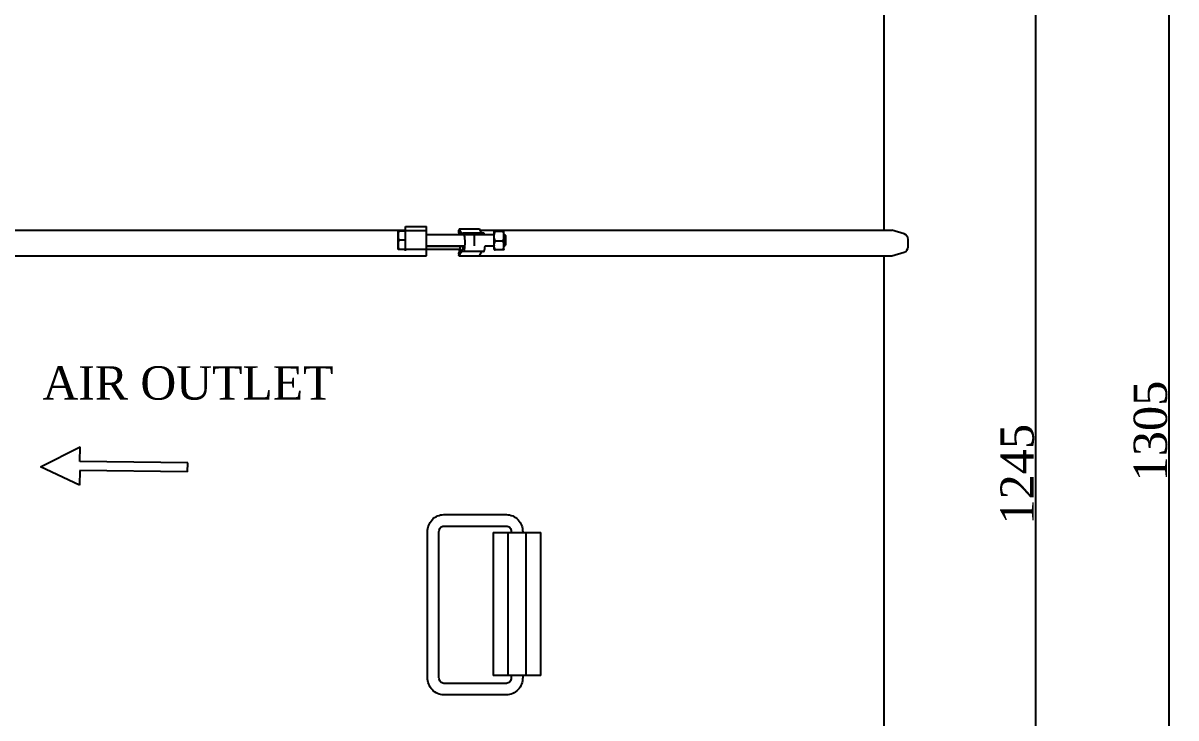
# Model space of a CAD drawing. Header units: millimetres. Extents: x 789 to 3710, y 100 to 2803.
# Drawn here: x 1211 to 2017, y 665 to 1151 of the extents above; entities that cross this region are included whole.
import ezdxf
from ezdxf.enums import TextEntityAlignment as Align

# ---------------------------------------------------------------- set-up
doc = ezdxf.new("R2010")
doc.units = ezdxf.units.MM
doc.header["$LTSCALE"] = 217.8
doc.header["$PDMODE"] = 3
doc.header["$PDSIZE"] = 8
doc.layers.get('0').update_dxf_attribs({"linetype": 'CONTINUOUS'})
doc.layers.get('Defpoints').update_dxf_attribs({"linetype": 'CONTINUOUS'})
doc.layers.add('00_BUW_DATUM', color=7, linetype='CONTINUOUS')
doc.layers.add('02___PRT_ALL_AXES', color=7, linetype='CONTINUOUS')
doc.styles.get("Standard").update_dxf_attribs({"font": 'times.ttf'})
doc.dimstyles.new('DIMSTYLE_1', dxfattribs={"dimtxt": 23.333333, "dimasz": 23.333333, "dimexe": 1.5, "dimexo": 1, "dimgap": 0.875, "dimtad": 1, "dimdec": 0, "dimdsep": 46, "dimtxsty": 'Standard', "dimblk": '_FILLED', "dimblk1": '_FILLED', "dimblk2": '_FILLED', "dimcen": 0.09, "dimazin": 2, "dimtp": 0.01, "dimtm": 0.01, "dimtfac": 1, "dimtdec": 0, "dimtofl": 0, "dimtmove": 0, "dimatfit": 3, "dimldrblk": '_FILLED', "dimfxl": 0, "dimtolj": 1, "dimarcsym": 0})
doc.dimstyles.new('DIMSTYLE_2', dxfattribs={"dimtxt": 23.333333, "dimasz": 23.333333, "dimexe": 1.5, "dimexo": 1, "dimgap": 0.875, "dimtad": 1, "dimdsep": 46, "dimtxsty": 'Standard', "dimblk": '_FILLED', "dimblk1": '_FILLED', "dimblk2": '_FILLED', "dimcen": 0.09, "dimazin": 2, "dimtp": 0.01, "dimtm": 0.01, "dimtfac": 1, "dimtofl": 0, "dimtmove": 0, "dimatfit": 3, "dimldrblk": '_FILLED', "dimfxl": 0, "dimtolj": 1, "dimarcsym": 0})

# ---------------------------------------------------------------- blocks, each defined once
blk = doc.blocks.new('ARROW_4_BL1', base_point=(1274.59, 841.57))
at = {"color": 7, "linetype": 'Continuous'}
for p, q in [((1223.06, 840.92), (1250.85, 854.9)), ((1250.72, 844.68), (1250.85, 854.9)), ((1250.53, 828.23), (1223.06, 840.92)), ((1326.11, 843.78), (1250.72, 844.68)), ((1326.04, 837.55), (1326.11, 843.78)), ((1250.65, 838.45), (1250.53, 828.23)), ((1326.04, 837.55), (1250.65, 838.45))]:
    blk.add_line(p, q, dxfattribs=at)
blk = doc.blocks.new('_FILLED')
at = {"color": 0, "linetype": 'ByBlock'}
blk.add_solid([(0, 0), (-1, 0.214), (-1, -0.214)], dxfattribs=at)
blk = doc.blocks.new('*D89')
at = {"color": 0, "linetype": 'Continuous', "lineweight": -2}
for p, q in [((1494.62, 1518.94), (2013.97, 1518.94)), ((2012.47, 1495.61), (2012.47, 236.37)), ((1517.95, 213.04), (2013.97, 213.04))]:
    blk.add_line(p, q, dxfattribs=at)
at = {"layer": 'Defpoints', "color": 0}
for p in [(1493.62, 1518.94), (1516.95, 213.04), (2012.47, 213.04)]:
    blk.add_point(p, dxfattribs=at)
at = {"color": 0, "linetype": 'ByBlock', "lineweight": -2, "xscale": 23.3333333333, "yscale": 23.3333333333, "zscale": 23.3333333333}
for p, rotation in [((2012.47, 1518.94), 90), ((2012.47, 213.04), 270)]:
    blk.add_blockref('_FILLED', p, dxfattribs=dict(at, rotation=rotation))
at = {"color": 0, "insert": (1999.73, 865.99), "char_height": 23.3333, "attachment_point": 5, "rotation": 90}
blk.add_mtext('\\A1;\\A1;1305', dxfattribs=at)
blk = doc.blocks.new('*D90')
at = {"color": 0, "linetype": 'Continuous', "lineweight": -2}
for p, q in [((1609.81, 1458.41), (1920.77, 1458.41)), ((1919.27, 1435.08), (1919.27, 236.46)), ((1515.65, 213.13), (1920.77, 213.13))]:
    blk.add_line(p, q, dxfattribs=at)
at = {"layer": 'Defpoints', "color": 0}
for p in [(1608.81, 1458.41), (1514.65, 213.13), (1919.27, 213.13)]:
    blk.add_point(p, dxfattribs=at)
at = {"color": 0, "linetype": 'ByBlock', "lineweight": -2, "xscale": 23.3333333333, "yscale": 23.3333333333, "zscale": 23.3333333333}
for p, rotation in [((1919.27, 1458.41), 90), ((1919.27, 213.13), 270)]:
    blk.add_blockref('_FILLED', p, dxfattribs=dict(at, rotation=rotation))
at = {"color": 0, "insert": (1906.52, 835.77), "char_height": 23.3333, "attachment_point": 5, "rotation": 90}
blk.add_mtext('\\A1;\\A1;1245', dxfattribs=at)
blk = doc.blocks.new('*D115')
at = {"color": 0, "linetype": 'Continuous', "lineweight": -2}
for p, q in [((1168.2, 852.04), (1080.26, 852.04)), ((1081.76, 828.71), (1081.76, 236.37)), ((1468.22, 213.04), (1080.26, 213.04))]:
    blk.add_line(p, q, dxfattribs=at)
at = {"layer": 'Defpoints', "color": 0}
for p in [(1169.2, 852.04), (1081.76, 213.04), (1469.22, 213.04)]:
    blk.add_point(p, dxfattribs=at)
at = {"color": 0, "linetype": 'ByBlock', "lineweight": -2, "xscale": 23.3333333333, "yscale": 23.3333333333, "zscale": 23.3333333333}
for p, rotation in [((1081.76, 852.04), 90), ((1081.76, 213.04), 270)]:
    blk.add_blockref('_FILLED', p, dxfattribs=dict(at, rotation=rotation))
at = {"color": 0, "insert": (1068.99, 532.54), "char_height": 23.3333, "attachment_point": 5, "rotation": 90}
blk.add_mtext('\\A1;\\A1;639', dxfattribs=at)

msp = doc.modelspace()

# ---------------------------------------------------------------- linework, layer by layer
at = {"color": 0, "linetype": 'Continuous'}
for p, q in [((1478.5446, 992.0443), (1478.5446, 1008.9455)), ((1478.5446, 1008.9455), (1493.0846, 1008.9455)), ((1493.0846, 992.1382), (1493.0846, 1008.9455)), ((1493.0846, 1005.9412), (1478.5446, 1005.9412)), ((1493.0846, 1003.4412), (1540.5446, 1003.4412)), ((1515.9524, 1007.4455), (1515.8526, 1005.5299)), ((1517.0616, 1003.4412), (1515.8526, 1005.5299)), ((1515.9524, 1007.4455), (1530.2714, 1007.4456)), ((1517.1722, 1005.3382), (1515.9524, 1007.4455)), ((1533.1236, 1004.4413), (1518.8045, 1004.4412)), ((1526.5446, 1003.4412), (1526.5446, 995.4412)), ((1531.4912, 1005.3382), (1530.2714, 1007.4456)), ((1547.3446, 1003.4412), (1547.9446, 1003.4412)), ((1548.5446, 1002.8412), (1548.5446, 996.0412)), ((1493.0846, 992.9412), (1478.5446, 992.9412)), ((1493.0846, 995.4412), (1519.454, 995.4412)), ((1516.453, 995.0412), (1493.0846, 995.0412)), ((1516.3543, 993.0412), (1493.0846, 993.0412)), ((1515.8526, 990.3526), (1517.0724, 992.4599)), ((1519.3589, 994.7717), (1517.9949, 994.7717)), ((1517.9951, 994.7717), (1518.0406, 994.7663)), ((1518.0264, 992.7679), (1517.9951, 992.7717)), ((1534.1653, 995.4412), (1540.5446, 995.4412)), ((1547.3446, 995.4412), (1547.9446, 995.4412)), ((1515.9524, 988.4369), (1515.8526, 990.3526)), ((1515.9524, 988.4369), (1517.1722, 990.5443)), ((1515.9524, 988.4369), (1530.2715, 988.437)), ((1533.1236, 991.4413), (1518.8045, 991.4412)), ((1530.2715, 988.437), (1531.4913, 990.5443)), ((1813.0841, 988.4713), (1813.0841, 323.4412)), ((1505.311, 807.5412), (1549.025, 807.5412)), ((1505.311, 799.5412), (1549.025, 799.5412)), ((1493.8704, 693.5412), (1493.8704, 795.5412)), ((1501.8704, 693.5412), (1501.8704, 795.5412)), ((1539.8468, 795.0412), (1573.0846, 795.0412)), ((1539.8468, 795.0412), (1539.8468, 695.0412)), ((1549.9657, 795.0412), (1549.9657, 695.0412)), ((1552.4657, 795.5412), (1552.4657, 795.0412)), ((1560.4657, 795.5412), (1560.4657, 795.0412)), ((1562.9657, 695.0412), (1562.9657, 795.0412)), ((1573.0846, 695.0412), (1573.0846, 795.0412)), ((1573.0846, 695.0412), (1539.8468, 695.0412)), ((1552.4657, 695.0412), (1552.4657, 693.5412)), ((1560.4657, 695.0412), (1560.4657, 693.5412)), ((1549.025, 689.5412), (1505.311, 689.5412)), ((1549.025, 681.5412), (1505.311, 681.5412))]:
    msp.add_line(p, q, dxfattribs=at)
for points, knots in [([(1517.1722, 1005.3382), (1517.2413, 1005.2188), (1517.3519, 1004.8957), (1517.4227, 1004.5664), (1517.4577, 1004.37)], [0, 0, 0, 0, 0.40888238, 1, 1, 1, 1]), ([(1517.4577, 1004.37), (1517.4895, 1004.191), (1517.5548, 1003.8768), (1517.6492, 1003.5688), (1517.7036, 1003.4407)], [0, 0, 0, 0, 0.56647626, 1, 1, 1, 1]), ([(1518.2031, 1003.4419), (1518.2432, 1003.5873), (1518.3261, 1003.8468), (1518.4777, 1004.1974), (1518.6699, 1004.4412), (1518.8045, 1004.4412)], [0, 0, 0, 0, 0.37614048, 0.66468758, 1, 1, 1, 1]), ([(1518.8045, 1004.4412), (1518.939, 1004.4413), (1519.1312, 1004.1976), (1519.2828, 1003.8471), (1519.3657, 1003.5877), (1519.4058, 1003.4423)], [0, 0, 0, 0, 0.33530611, 0.62384549, 1, 1, 1, 1]), ([(1519.4058, 1003.4423), (1519.4999, 1003.1013), (1519.6541, 1002.3169), (1519.8763, 1000.484), (1519.9333, 998.9896), (1519.9333, 997.9412)], [0, 0, 0, 0, 0.19163575, 0.43205046, 1, 1, 1, 1]), ([(1531.7635, 1004.4423), (1531.7295, 1004.6233), (1531.6611, 1004.9283), (1531.5558, 1005.2267), (1531.4912, 1005.3382)], [0, 0, 0, 0, 0.58834872, 1, 1, 1, 1]), ([(1533.7249, 1003.4424), (1533.6847, 1003.5878), (1533.6019, 1003.8472), (1533.4503, 1004.1976), (1533.258, 1004.4413), (1533.1235, 1004.4413)], [0, 0, 0, 0, 0.37615236, 0.66468989, 1, 1, 1, 1]), ([(1517.9951, 992.7716), (1517.9387, 992.7717), (1517.8483, 992.7037), (1517.7674, 992.5794), (1517.6649, 992.367), (1517.5557, 992.0078), (1517.4897, 991.6922), (1517.4577, 991.5125)], [0, 0, 0, 0, 0.11926163, 0.20752281, 0.31913718, 0.61400204, 1, 1, 1, 1]), ([(1518.0406, 994.7663), (1518.0752, 994.7581), (1518.149, 994.704), (1518.2803, 994.4979), (1518.3436, 994.2962), (1518.3851, 994.1445)], [0, 0, 0, 0, 0.14582617, 0.35430273, 1, 1, 1, 1]), ([(1518.1986, 992.4571), (1518.1797, 992.5263), (1518.1454, 992.6326), (1518.0836, 992.7385), (1518.0468, 992.7597)], [0, 0, 0, 0, 0.6280787, 1, 1, 1, 1]), ([(1518.8045, 991.4412), (1518.6684, 991.4412), (1518.4748, 991.6899), (1518.3224, 992.0456), (1518.239, 992.3092), (1518.1986, 992.4571)], [0, 0, 0, 0, 0.33454752, 0.62335594, 1, 1, 1, 1]), ([(1518.3851, 994.1445), (1518.413, 994.0422), (1518.4707, 993.8596), (1518.5763, 993.6134), (1518.7103, 993.4412), (1518.8046, 993.4413)], [0, 0, 0, 0, 0.37662665, 0.66547206, 1, 1, 1, 1]), ([(1519.4105, 992.4571), (1519.3701, 992.3092), (1519.2867, 992.0456), (1519.1343, 991.6899), (1518.9406, 991.4412), (1518.8045, 991.4412)], [0, 0, 0, 0, 0.37664403, 0.66545244, 1, 1, 1, 1]), ([(1518.8046, 993.4413), (1518.8822, 993.4413), (1518.9997, 993.564), (1519.0959, 993.7564), (1519.1827, 993.9894), (1519.2615, 994.2778), (1519.3658, 994.7662), (1519.4218, 995.1613), (1519.4542, 995.4405)], [0, 0, 0, 0, 0.10753743, 0.19529602, 0.30877278, 0.44764113, 0.61055703, 1, 1, 1, 1]), ([(1519.9333, 997.9412), (1519.9333, 996.8975), (1519.8767, 995.409), (1519.6565, 993.5817), (1519.5036, 992.7983), (1519.4105, 992.4571)], [0, 0, 0, 0, 0.5672338, 0.8077594, 1, 1, 1, 1]), ([(1533.1236, 991.4413), (1533.1834, 991.4412), (1533.2808, 991.4927), (1533.3782, 991.6033), (1533.4947, 991.7839), (1533.6259, 992.0967), (1533.7654, 992.5663), (1533.8923, 993.1504), (1534.004, 993.8369), (1534.0977, 994.6115), (1534.1449, 995.1563), (1534.1655, 995.4406)], [0, 0, 0, 0, 0.04221817, 0.07029614, 0.10452714, 0.19298033, 0.30851298, 0.44976736, 0.61430424, 0.79895223, 1, 1, 1, 1]), ([(1517.4577, 991.5125), (1517.4227, 991.3161), (1517.3519, 990.9868), (1517.2413, 990.6637), (1517.1722, 990.5443)], [0, 0, 0, 0, 0.59111766, 1, 1, 1, 1]), ([(1531.4913, 990.5443), (1531.5558, 990.6558), (1531.6612, 990.9542), (1531.7296, 991.2592), (1531.7635, 991.4402)], [0, 0, 0, 0, 0.41165131, 1, 1, 1, 1]), ([(1497.1207, 803.9223), (1498.1633, 805.0432), (1500.7099, 806.8871), (1503.7927, 807.5412), (1505.311, 807.5412)], [0, 0, 0, 0, 0.50205745, 1, 1, 1, 1]), ([(1549.025, 807.5412), (1550.5433, 807.5412), (1553.6261, 806.8871), (1556.1728, 805.0432), (1557.2153, 803.9223)], [0, 0, 0, 0, 0.49794189, 1, 1, 1, 1]), ([(1493.8704, 795.5412), (1493.8704, 797.0725), (1494.4333, 800.1489), (1496.0867, 802.8106), (1497.1207, 803.9223)], [0, 0, 0, 0, 0.50213712, 1, 1, 1, 1]), ([(1502.9786, 798.4739), (1503.2907, 798.8095), (1504.0134, 799.3477), (1504.8957, 799.5412), (1505.311, 799.5412)], [0, 0, 0, 0, 0.52455718, 1, 1, 1, 1]), ([(1549.025, 799.5412), (1549.4404, 799.5412), (1550.3226, 799.3477), (1551.0453, 798.8095), (1551.3574, 798.4739)], [0, 0, 0, 0, 0.47544312, 1, 1, 1, 1]), ([(1557.2153, 803.9223), (1558.2493, 802.8106), (1559.9028, 800.1489), (1560.4657, 797.0725), (1560.4657, 795.5412)], [0, 0, 0, 0, 0.49786388, 1, 1, 1, 1]), ([(1501.8704, 795.5412), (1501.8704, 796.0913), (1502.062, 797.1642), (1502.6291, 798.0981), (1502.9786, 798.4739)], [0, 0, 0, 0, 0.51727809, 1, 1, 1, 1]), ([(1551.3574, 798.4739), (1551.707, 798.0981), (1552.2741, 797.1642), (1552.4657, 796.0913), (1552.4657, 795.5412)], [0, 0, 0, 0, 0.48272205, 1, 1, 1, 1]), ([(1497.1207, 685.1602), (1496.0867, 686.2719), (1494.4333, 688.9335), (1493.8704, 692.01), (1493.8704, 693.5412)], [0, 0, 0, 0, 0.49786388, 1, 1, 1, 1]), ([(1502.9786, 690.6086), (1502.6291, 690.9844), (1502.062, 691.9183), (1501.8704, 692.9912), (1501.8704, 693.5412)], [0, 0, 0, 0, 0.48272205, 1, 1, 1, 1]), ([(1505.311, 689.5412), (1504.8957, 689.5412), (1504.0134, 689.7348), (1503.2907, 690.273), (1502.9786, 690.6086)], [0, 0, 0, 0, 0.47544312, 1, 1, 1, 1]), ([(1551.3574, 690.6086), (1551.0453, 690.273), (1550.3226, 689.7348), (1549.4404, 689.5412), (1549.025, 689.5412)], [0, 0, 0, 0, 0.52455718, 1, 1, 1, 1]), ([(1552.4657, 693.5412), (1552.4657, 692.9912), (1552.2741, 691.9183), (1551.707, 690.9844), (1551.3574, 690.6086)], [0, 0, 0, 0, 0.51727809, 1, 1, 1, 1]), ([(1560.4657, 693.5412), (1560.4657, 692.01), (1559.9028, 688.9335), (1558.2493, 686.2719), (1557.2153, 685.1602)], [0, 0, 0, 0, 0.50213712, 1, 1, 1, 1]), ([(1505.311, 681.5412), (1503.7927, 681.5412), (1500.7099, 682.1954), (1498.1633, 684.0393), (1497.1207, 685.1602)], [0, 0, 0, 0, 0.49794189, 1, 1, 1, 1]), ([(1557.2153, 685.1602), (1556.1728, 684.0393), (1553.6261, 682.1954), (1550.5433, 681.5412), (1549.025, 681.5412)], [0, 0, 0, 0, 0.50205745, 1, 1, 1, 1])]:
    msp.add_open_spline(points, degree=3, knots=knots, dxfattribs=at)
msp.add_open_spline([(1518.0468, 992.7597), (1518.0404, 992.7633), (1518.0335, 992.7663), (1518.0264, 992.7679)], degree=3, dxfattribs=at)
at = {"layer": '00_BUW_DATUM', "color": 0, "linetype": 'Continuous'}
for p, q in [((1473.2446, 992.9412), (1473.2446, 1005.9412)), ((1473.2446, 1005.9412), (1478.5446, 1005.9412)), ((1540.5446, 992.9412), (1540.5446, 1005.9186)), ((1546.7641, 1006.2314), (1541.1252, 1006.2314)), ((1546.7641, 1005.6059), (1541.1252, 1005.6059)), ((1547.3446, 992.9412), (1547.3446, 1005.9186)), ((1547.9446, 995.4412), (1547.9446, 1003.4412)), ((1547.9446, 1003.4412), (1548.5446, 1002.8412)), ((1548.5446, 996.0412), (1548.5446, 1002.8412)), ((1478.5446, 992.9412), (1473.2446, 992.9412)), ((1478.5446, 999.4412), (1473.8252, 999.4412)), ((1540.5577, 992.9186), (1540.5446, 992.9412)), ((1546.7641, 998.8158), (1541.1252, 998.8158)), ((1546.7641, 992.6511), (1541.1252, 992.6511)), ((1547.3446, 992.9412), (1547.3315, 992.9186)), ((1547.9446, 995.4412), (1548.5446, 996.0412))]:
    msp.add_line(p, q, dxfattribs=at)
for centre, start, end in [((1548.1562, 995.7338), 180.0027081, 182.2012446), ((1539.7331, 995.7338), 357.7987554, 359.9972919)]:
    msp.add_arc(centre, 7.6115, start, end, dxfattribs=at)
for points, knots in [([(1473.8252, 1005.9412), (1473.7373, 1005.6777), (1473.4165, 1004.6231), (1473.2446, 1003.5164), (1473.2446, 1002.6912)], [0, 0, 0, 0, 0.25189214, 1, 1, 1, 1]), ([(1473.2446, 1002.6912), (1473.2446, 1001.8661), (1473.4165, 1000.7594), (1473.7373, 999.7048), (1473.8252, 999.4412)], [0, 0, 0, 0, 0.74810787, 1, 1, 1, 1]), ([(1540.5446, 1002.2109), (1540.5446, 1002.7852), (1540.6561, 1003.9388), (1540.9497, 1005.0559), (1541.1252, 1005.6059)], [0, 0, 0, 0, 0.49871503, 1, 1, 1, 1]), ([(1541.1252, 998.8158), (1540.9497, 999.3658), (1540.6561, 1000.483), (1540.5446, 1001.6365), (1540.5446, 1002.2109)], [0, 0, 0, 0, 0.50128499, 1, 1, 1, 1]), ([(1541.1252, 1005.6059), (1540.9878, 1005.6456), (1540.8042, 1005.7031), (1540.6115, 1005.8073), (1540.555, 1005.8686), (1540.5473, 1005.8982)], [0, 0, 0, 0, 0.64860822, 0.86127866, 1, 1, 1, 1]), ([(1540.5577, 1005.9639), (1540.5737, 1005.9916), (1540.6357, 1006.0442), (1540.8237, 1006.1404), (1540.9969, 1006.1943), (1541.1252, 1006.2314)], [0, 0, 0, 0, 0.15094719, 0.36978034, 1, 1, 1, 1]), ([(1547.3315, 1005.9639), (1547.3155, 1005.9916), (1547.2536, 1006.0442), (1547.0656, 1006.1404), (1546.8923, 1006.1943), (1546.7641, 1006.2314)], [0, 0, 0, 0, 0.15094719, 0.36978034, 1, 1, 1, 1]), ([(1546.7641, 1005.6059), (1546.9015, 1005.6456), (1547.0851, 1005.7031), (1547.2777, 1005.8073), (1547.3342, 1005.8686), (1547.3419, 1005.8982)], [0, 0, 0, 0, 0.64860822, 0.86127866, 1, 1, 1, 1]), ([(1547.3446, 1002.2109), (1547.3446, 1002.7852), (1547.2331, 1003.9388), (1546.9396, 1005.0559), (1546.7641, 1005.6059)], [0, 0, 0, 0, 0.49871503, 1, 1, 1, 1]), ([(1546.7641, 998.8158), (1546.9396, 999.3658), (1547.2331, 1000.483), (1547.3446, 1001.6365), (1547.3446, 1002.2109)], [0, 0, 0, 0, 0.50128499, 1, 1, 1, 1]), ([(1473.8252, 999.4412), (1473.7373, 999.1777), (1473.4165, 998.1231), (1473.2446, 997.0164), (1473.2446, 996.1912)], [0, 0, 0, 0, 0.25189214, 1, 1, 1, 1]), ([(1473.2446, 996.1912), (1473.2446, 995.3661), (1473.4165, 994.2594), (1473.7373, 993.2048), (1473.8252, 992.9412)], [0, 0, 0, 0, 0.74810787, 1, 1, 1, 1]), ([(1540.5446, 995.7335), (1540.5446, 996.2554), (1540.657, 997.3068), (1540.9503, 998.3182), (1541.1252, 998.8158)], [0, 0, 0, 0, 0.49734716, 1, 1, 1, 1]), ([(1541.1252, 992.6511), (1540.9665, 993.1027), (1540.6959, 994.0185), (1540.5684, 994.968), (1540.5502, 995.4415)], [0, 0, 0, 0, 0.50252647, 1, 1, 1, 1]), ([(1540.5577, 992.9186), (1540.5737, 992.8909), (1540.6357, 992.8383), (1540.8237, 992.7421), (1540.9969, 992.6882), (1541.1252, 992.6511)], [0, 0, 0, 0, 0.15094719, 0.36978034, 1, 1, 1, 1]), ([(1547.3446, 995.7335), (1547.3446, 996.2554), (1547.2323, 997.3068), (1546.939, 998.3182), (1546.7641, 998.8158)], [0, 0, 0, 0, 0.49734716, 1, 1, 1, 1]), ([(1546.7641, 992.6511), (1546.9228, 993.1027), (1547.1933, 994.0185), (1547.3208, 994.968), (1547.339, 995.4415)], [0, 0, 0, 0, 0.50252647, 1, 1, 1, 1]), ([(1547.3315, 992.9186), (1547.3155, 992.8909), (1547.2536, 992.8383), (1547.0656, 992.7421), (1546.8923, 992.6882), (1546.7641, 992.6511)], [0, 0, 0, 0, 0.15094719, 0.36978034, 1, 1, 1, 1])]:
    msp.add_open_spline(points, degree=3, knots=knots, dxfattribs=at)
for points in [[(1540.5446, 1005.9186), (1540.5446, 1005.9344), (1540.5499, 1005.9503), (1540.5577, 1005.9639)], [(1540.5473, 1005.8982), (1540.5456, 1005.9048), (1540.5446, 1005.9118), (1540.5446, 1005.9186)], [(1547.3446, 1005.9186), (1547.3446, 1005.9344), (1547.3394, 1005.9503), (1547.3315, 1005.9639)], [(1547.3419, 1005.8982), (1547.3437, 1005.9048), (1547.3446, 1005.9118), (1547.3446, 1005.9186)]]:
    msp.add_open_spline(points, degree=3, dxfattribs=at)
at = {"layer": '02___PRT_ALL_AXES', "color": 0, "linetype": 'Continuous'}
for p, q in [((1813.0846, 1250.6453), (1813.0846, 1006.4112)), ((1167.4999, 1006.4112), (1478.5446, 1006.4112)), ((1515.7555, 1004.4986), (1515.7963, 1006.4112)), ((1515.7555, 1004.4986), (1515.9967, 1003.4412)), ((1515.7963, 1006.4112), (1515.8985, 1006.4112)), ((1515.8795, 1006.0465), (1515.7963, 1006.4112)), ((1516.3951, 1003.7865), (1515.9902, 1005.5613)), ((1530.8702, 1006.4112), (1818.6694, 1006.4112)), ((1827.2541, 1003.7865), (1818.6694, 1006.4112)), ((1493.0846, 988.4713), (1493.0846, 992.1382)), ((1516.3543, 993.0086), (1515.7555, 990.3839)), ((1516.453, 995.4412), (1516.453, 994.9212)), ((1516.5926, 994.9212), (1516.5926, 995.4412)), ((1830.0846, 994.9212), (1830.0846, 999.9613)), ((1167.4999, 988.4713), (1493.0846, 988.4713)), ((1515.7555, 990.3839), (1515.7963, 988.4713)), ((1515.7963, 988.4713), (1516.3951, 991.0959)), ((1515.7963, 988.4713), (1515.9524, 988.4713)), ((1530.2914, 988.4713), (1818.6694, 988.4713)), ((1818.6694, 988.4713), (1827.2541, 991.0959))]:
    msp.add_line(p, q, dxfattribs=at)
for centre, radius, start, end in [((1826.0846, 999.9613), 4, 0, 73), ((1515.4081, 993.2231), 0.9702, 347.2248265, 349.1893233), ((1826.0846, 994.9212), 4, 287, 360)]:
    msp.add_arc(centre, radius, start, end, dxfattribs=at)
for points, knots in [([(1516.3951, 1003.7865), (1516.4004, 1003.7635), (1516.4236, 1003.6498), (1516.4396, 1003.5346), (1516.4509, 1003.4429)], [0, 0, 0, 0, 0.20346356, 1, 1, 1, 1]), ([(1516.453, 994.9212), (1516.453, 994.5384), (1516.4356, 993.9121), (1516.4074, 993.2818), (1516.3611, 993.0411)], [0, 0, 0, 0, 0.6096613, 1, 1, 1, 1]), ([(1516.5926, 994.9212), (1516.5926, 994.1279), (1516.5756, 993.0368), (1516.4892, 991.7628), (1516.437, 991.2793), (1516.3951, 991.0959)], [0, 0, 0, 0, 0.62078434, 0.85280897, 1, 1, 1, 1])]:
    msp.add_open_spline(points, degree=3, knots=knots, dxfattribs=at)

# ---------------------------------------------------------------- block references
at = {"color": 0, "linetype": 'Continuous'}
msp.add_blockref('ARROW_4_BL1', (1274.5869, 841.5681), dxfattribs=at)

# ---------------------------------------------------------------- texts
at = {"color": 0, "linetype": 'Continuous', "width": 1.008234}
msp.add_text('AIR OUTLET', height=23.33333, dxfattribs=at).set_placement((1224.5072, 887.9775), (1428.061, 887.9775), align=Align.FIT)

# ---------------------------------------------------------------- dimensions: what is measured, and where the dimension line sits
at = {"color": 0, "linetype": 'Continuous'}
for base, p1, p2, text, dimstyle, picture, middle in [((2012.4717, 213.0412), (1493.6175, 1518.9412), (1516.9483, 213.0412), '\\A1;1305', 'DIMSTYLE_1', '*D89', (2012.4717, 865.9912)), ((1919.2674, 213.1309), (1608.813, 1458.4112), (1514.6505, 213.1309), '\\A1;1245', 'DIMSTYLE_1', '*D90', (1919.2674, 835.7711)), ((1081.7625, 213.0412), (1169.2046, 852.0412), (1469.2209, 213.0412), '\\A1;639', 'DIMSTYLE_2', '*D115', (1081.7625, 532.5412))]:
    dim = msp.add_linear_dim(base=base, p1=p1, p2=p2, angle=90, text=text, dimstyle=dimstyle, override={"dimtxsty": 'Standard', "dimldrblk": '_FILLED'}, dxfattribs=at)
    dim.commit()
    dim.dimension.update_dxf_attribs({"geometry": picture, "text_midpoint": middle, "dimtype": 160})

doc.saveas('drawing.dxf')
